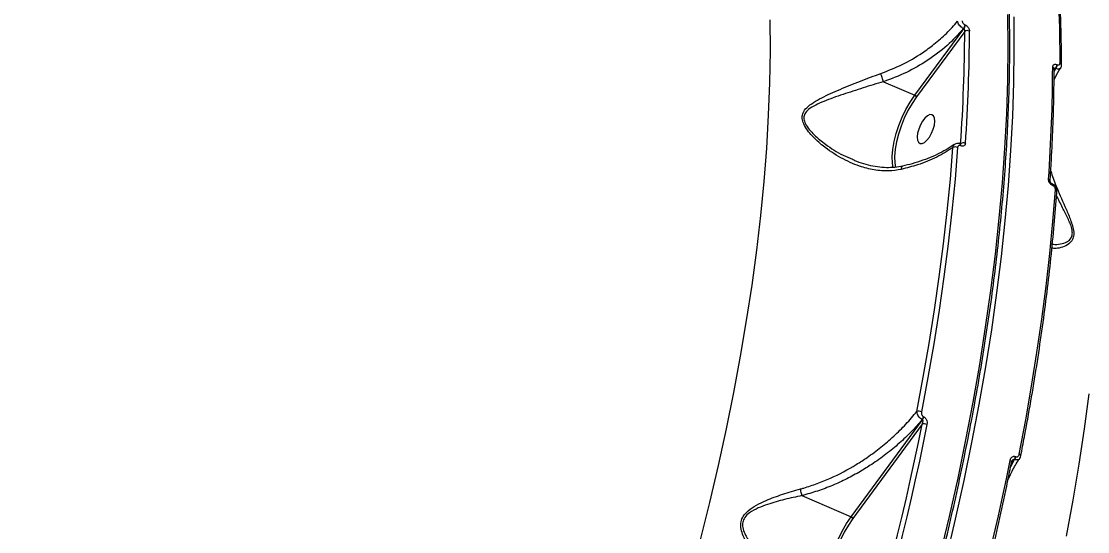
# Model space of a CAD drawing. Header units: millimetres. Extents: x -6104 to 7803, y -6013 to 4803.
# Drawn here: x 1229.8 to 1536.8, y -1919.5 to -1772.4 of the extents above; entities that cross this region are included whole.
import ezdxf

# ---------------------------------------------------------------- set-up
doc = ezdxf.new("R2010")
doc.units = ezdxf.units.MM
for name, color, linetype in [('DIKOM_ОБЪЕКТ', 7, 'Continuous'), ('DIKOM_РАЗМЕР_ЗОНА', 7, 'Continuous'), ('DIKOM_РАЗМЕР_ОБЪЕКТА', 7, 'Continuous')]:
    doc.layers.add(name, color=color, linetype=linetype)
doc.styles.add('style1', font='arial.ttf', dxfattribs={"width": 0.8})
doc.dimstyles.new('1-50', dxfattribs={"dimtxt": 300, "dimasz": 200, "dimexe": 100, "dimexo": 0, "dimgap": 100, "dimtad": 1, "dimtxsty": 'style1', "dimcen": 200, "dimclrd": 7, "dimclre": 7, "dimclrt": 7, "dimadec": 1, "dimazin": 2, "dimtfac": 1, "dimtmove": 0, "dimatfit": 2, "dimfxl": 0, "dimlwd": 25, "dimlwe": 18, "dimarcsym": 0})

# ---------------------------------------------------------------- blocks, each defined once
blk = doc.blocks.new('*D10')
at = {"layer": 'Defpoints', "color": 0, "transparency": 16777216}
for p in [(-4094.65, -224.49), (3111.63, -1726.03), (3111.63, -4948.58)]:
    blk.add_point(p, dxfattribs=at)
at = {"layer": 'DIKOM_РАЗМЕР_ОБЪЕКТА', "color": 7, "lineweight": 18, "transparency": 16777216}
for p, q in [((-4094.65, -224.49), (-4094.65, -5048.58)), ((3111.63, -1726.03), (3111.63, -5048.58))]:
    blk.add_line(p, q, dxfattribs=at)
at = {"layer": 'DIKOM_РАЗМЕР_ОБЪЕКТА', "color": 7, "lineweight": 25, "transparency": 16777216}
blk.add_line((-3894.65, -4948.58), (2911.63, -4948.58), dxfattribs=at)
at = {"layer": 'DIKOM_РАЗМЕР_ОБЪЕКТА', "color": 7, "transparency": 16777216}
for points in [[(-3894.65, -4915.24), (-3894.65, -4981.91), (-4094.65, -4948.58)], [(2911.63, -4915.24), (2911.63, -4981.91), (3111.63, -4948.58)]]:
    blk.add_solid(points, dxfattribs=at)
at = {"layer": 'DIKOM_РАЗМЕР_ОБЪЕКТА', "color": 7, "transparency": 16777216, "insert": (-134.24, -4695.4), "char_height": 300, "attachment_point": 5, "style": 'style1'}
blk.add_mtext('7200', dxfattribs=at)
blk = doc.blocks.new('*D12')
at = {"layer": 'Defpoints', "color": 0, "transparency": 16777216}
for p in [(-6103.62, -69.94), (4675.35, -1132.87), (4675.35, -5913.06)]:
    blk.add_point(p, dxfattribs=at)
at = {"layer": 'DIKOM_РАЗМЕР_ЗОНА', "color": 7, "lineweight": 18, "transparency": 16777216}
for p, q in [((-6103.62, -69.94), (-6103.62, -6013.06)), ((4675.35, -1132.87), (4675.35, -6013.06))]:
    blk.add_line(p, q, dxfattribs=at)
at = {"layer": 'DIKOM_РАЗМЕР_ЗОНА', "color": 7, "lineweight": 25, "transparency": 16777216}
blk.add_line((-5903.62, -5913.06), (4475.35, -5913.06), dxfattribs=at)
at = {"layer": 'DIKOM_РАЗМЕР_ЗОНА', "color": 7, "transparency": 16777216}
for points in [[(-5903.62, -5879.73), (-5903.62, -5946.4), (-6103.62, -5913.06)], [(4475.35, -5879.73), (4475.35, -5946.4), (4675.35, -5913.06)]]:
    blk.add_solid(points, dxfattribs=at)
at = {"layer": 'DIKOM_РАЗМЕР_ЗОНА', "color": 7, "transparency": 16777216, "insert": (271.51, -5659.89), "char_height": 300, "attachment_point": 5, "style": 'style1'}
blk.add_mtext('10800', dxfattribs=at)

msp = doc.modelspace()

# ---------------------------------------------------------------- linework, layer by layer
at = {"layer": 'DIKOM_ОБЪЕКТ', "color": 7, "linetype": 'Continuous', "lineweight": 15}
for p, q in [((1501.475, -1773.422), (1501.541, -1773.451)), ((1487.013, -1793.723), (1501.146, -1774.555)), ((1501.388, -1775.371), (1487.511, -1794.192)), ((1501.146, -1774.555), (1501.08, -1774.527)), ((1527.136, -1786.955), (1527.621, -1786.021)), ((1527.556, -1785.993), (1527.141, -1786.555)), ((1527.148, -1786.107), (1527.148, -1786.082)), ((1527.621, -1786.021), (1527.556, -1785.993)), ((1527.951, -1784.888), (1528.017, -1784.917)), ((1478.027, -1789.831), (1487.013, -1793.723)), ((1500.108, -1807.816), (1500.063, -1807.797)), ((1500.064, -1807.797), (1500.21, -1807.678)), ((1500.273, -1808.294), (1500.227, -1808.275)), ((1469.064, -1812.154), (1469.306, -1812.258)), ((1526.564, -1819.274), (1526.518, -1819.254)), ((1526.728, -1819.752), (1526.682, -1819.732)), ((1468.695, -1915.244), (1489.243, -1887.251)), ((1489.243, -1887.251), (1489.158, -1887.214)), ((1489.522, -1886.381), (1489.608, -1886.418)), ((1489.154, -1888.52), (1469.193, -1915.713)), ((1514.636, -1900.705), (1515.738, -1898.725)), ((1515.653, -1898.688), (1514.814, -1899.832)), ((1515.738, -1898.725), (1515.653, -1898.688)), ((1516.018, -1897.856), (1516.103, -1897.893)), ((1454.533, -1909.111), (1468.695, -1915.244))]:
    msp.add_line(p, q, dxfattribs=at)
at = {"layer": 'DIKOM_ОБЪЕКТ', "color": 7, "linetype": 'Continuous', "lineweight": 15, "flags": 128}
for points in [[(1494.356, -1926.316), (1497.002, -1915.157), (1499.462, -1904.068), (1501.735, -1893.058), (1503.818, -1882.137), (1505.709, -1871.314), (1507.408, -1860.598), (1508.913, -1849.998), (1510.222, -1839.522), (1511.334, -1829.181), (1512.249, -1818.982), (1512.966, -1808.933), (1513.483, -1799.045), (1513.801, -1789.324), (1513.92, -1779.779), (1513.839, -1770.418)], [(1515.489, -1771.133), (1515.57, -1780.494), (1515.452, -1790.039), (1515.134, -1799.76), (1514.616, -1809.648), (1513.9, -1819.696), (1512.985, -1829.896), (1511.872, -1840.237), (1510.563, -1850.713), (1509.059, -1861.313), (1507.36, -1872.029), (1505.468, -1882.852), (1503.385, -1893.773), (1501.113, -1904.783), (1498.653, -1915.872), (1496.007, -1927.031)], [(1425.312, -1921.839), (1427.997, -1911.12), (1430.498, -1900.463), (1432.812, -1889.878), (1434.937, -1879.375), (1436.872, -1868.964), (1438.613, -1858.654), (1440.161, -1848.455), (1441.512, -1838.377), (1442.667, -1828.428), (1443.623, -1818.619), (1444.381, -1808.958), (1444.939, -1799.453), (1445.296, -1790.115), (1445.454, -1780.952), (1445.41, -1771.972)], [(1480.762, -1814.646), (1480.568, -1813.309), (1480.515, -1811.405), (1480.68, -1809.312), (1481.059, -1807.079), (1481.643, -1804.757), (1482.419, -1802.401), (1483.367, -1800.066), (1484.467, -1797.806), (1485.692, -1795.676), (1487.013, -1793.723)], [(1487.511, -1794.192), (1486.23, -1796.085), (1485.042, -1798.151), (1483.976, -1800.342), (1483.056, -1802.607), (1482.304, -1804.891), (1481.738, -1807.143), (1481.37, -1809.308), (1481.21, -1811.338), (1481.261, -1813.184), (1481.453, -1814.5)], [(1490.525, -1806.674), (1491.225, -1805.775), (1491.845, -1804.691), (1492.334, -1803.508), (1492.654, -1802.323), (1492.778, -1801.231), (1492.696, -1800.322), (1492.415, -1799.668), (1491.958, -1799.323), (1491.361, -1799.314), (1490.673, -1799.643), (1489.95, -1800.283), (1489.251, -1801.181), (1488.631, -1802.266), (1488.142, -1803.449), (1487.822, -1804.634), (1487.698, -1805.726), (1487.78, -1806.635), (1488.061, -1807.289), (1488.518, -1807.634), (1489.115, -1807.642), (1489.802, -1807.314), (1490.525, -1806.674)], [(1487.621, -1884.857), (1489.471, -1875.02), (1491.165, -1865.264), (1492.702, -1855.596), (1494.081, -1846.021), (1495.301, -1836.547), (1496.36, -1827.18), (1497.258, -1817.927), (1497.995, -1808.794)], [(1499.339, -1808.745), (1498.6, -1817.898), (1497.7, -1827.172), (1496.638, -1836.559), (1495.416, -1846.054), (1494.034, -1855.65), (1492.494, -1865.34), (1490.796, -1875.117), (1488.942, -1884.976)], [(1517.101, -1897.171), (1518.955, -1887.313), (1520.653, -1877.535), (1522.194, -1867.845), (1523.575, -1858.249), (1524.797, -1848.754), (1525.859, -1839.367), (1526.759, -1830.093), (1527.498, -1820.94)], [(1537.165, -1879.802), (1535.814, -1889.881), (1534.266, -1900.079), (1532.525, -1910.389), (1530.59, -1920.801)], [(1479.381, -1931.216), (1480.752, -1925.826), (1482.08, -1920.449), (1483.367, -1915.086), (1484.61, -1909.738), (1485.811, -1904.406), (1486.969, -1899.092), (1488.083, -1893.796), (1489.154, -1888.52)], [(1490.514, -1888.628), (1489.441, -1893.917), (1488.324, -1899.225), (1487.164, -1904.552), (1485.96, -1909.896), (1484.714, -1915.257), (1483.424, -1920.632), (1482.093, -1926.023), (1480.719, -1931.426)], [(1517.545, -1897.619), (1517.547, -1897.563), (1517.519, -1897.483), (1517.458, -1897.401), (1517.365, -1897.319), (1517.245, -1897.242), (1517.101, -1897.171)], [(1504.652, -1941.791), (1506.026, -1936.388), (1507.358, -1930.998), (1508.648, -1925.622), (1509.894, -1920.261), (1511.098, -1914.917), (1512.258, -1909.59), (1513.375, -1904.282), (1514.448, -1898.993)], [(1514.894, -1899.438), (1514.897, -1899.401), (1514.875, -1899.319), (1514.817, -1899.233), (1514.723, -1899.149), (1514.599, -1899.067), (1514.448, -1898.993)], [(1462.725, -1937.212), (1462.519, -1936.499), (1462.25, -1934.83), (1462.198, -1932.927), (1462.363, -1930.834), (1462.742, -1928.6), (1463.326, -1926.278), (1464.101, -1923.922), (1465.05, -1921.587), (1466.149, -1919.328), (1467.374, -1917.197), (1468.695, -1915.244)], [(1469.193, -1915.713), (1467.912, -1917.606), (1466.724, -1919.672), (1465.658, -1921.863), (1464.738, -1924.127), (1463.986, -1926.412), (1463.42, -1928.663), (1463.053, -1930.829), (1462.892, -1932.859), (1462.943, -1934.704), (1463.204, -1936.323), (1463.668, -1937.677), (1463.716, -1937.778)]]:
    msp.add_lwpolyline(points, dxfattribs=at)
at = {"layer": 'DIKOM_ОБЪЕКТ', "color": 7, "linetype": 'Continuous', "lineweight": 15}
for centre, radius, start, end in [((1181.487, -1782.515), 347.343, 359.67705, 10.60488), ((1499.456, -1773.322), 2.022, 323.44202, 357.16886), ((1499.521, -1773.351), 2.023, 323.45151, 357.15937), ((1009.627, -1773.614), 491.764, 356.02807, 359.79525), ((1502.221, -1776.475), 1.383, 66.25671, 127.05861), ((1009.88, -1773.448), 492.901, 356.02784, 359.79531), ((1033.719, -1783.81), 492.996, 356.0282, 359.79495), ((1526.521, -1786.176), 0.631, 7.18353, 72.43018), ((1525.93, -1784.788), 2.023, 323.45977, 357.16207), ((1525.997, -1784.817), 2.022, 323.44202, 357.16886), ((1528.652, -1785.06), 0.612, 6.23421, 73.55994), ((1486.671, -1794.585), 0.927, 25.07208, 68.35997), ((1499.784, -1808.16), 0.458, 345.46984, 52.37507), ((1499.832, -1808.179), 0.455, 345.34437, 53.02471), ((1500.984, -1808.946), 1.486, 65.63232, 121.39036), ((1498.717, -1810.147), 1.534, 66.10152, 118.08576), ((1525.391, -1818.518), 0.578, 4.93176, 75.98405), ((1526.241, -1819.617), 0.456, 345.39392, 52.95856), ((1526.282, -1819.637), 0.46, 345.56376, 51.84687), ((1527.353, -1821.504), 0.583, 5.37238, 75.64912), ((1488.113, -1886.783), 1.988, 65.37037, 104.32378), ((1487.399, -1885.947), 2.167, 324.2392, 348.44782), ((1487.482, -1885.983), 2.17, 324.24998, 348.42328), ((1489.691, -1890.375), 1.932, 64.78273, 106.1612), ((1513.891, -1897.42), 2.171, 324.25996, 348.42706), ((1513.98, -1897.459), 2.167, 324.2392, 348.44782), ((1468.353, -1916.106), 0.928, 25.09428, 68.35232)]:
    msp.add_arc(centre, radius, start, end, dxfattribs=at)
for points, knots in [([(1418.82, -2128.463), (1419.733, -2126.681), (1422.379, -2121.51), (1426.676, -2112.88), (1431.672, -2102.55), (1436.551, -2092.141), (1441.31, -2081.662), (1445.945, -2071.12), (1450.454, -2060.524), (1454.832, -2049.88), (1459.076, -2039.199), (1463.183, -2028.486), (1467.151, -2017.751), (1470.976, -2007.001), (1474.655, -1996.245), (1478.185, -1985.49), (1481.564, -1974.746), (1484.79, -1964.018), (1487.859, -1953.317), (1490.77, -1942.649), (1493.52, -1932.023), (1496.107, -1921.447), (1498.53, -1910.929), (1500.786, -1900.476), (1502.874, -1890.097), (1504.792, -1879.799), (1506.538, -1869.59), (1508.112, -1859.478), (1509.512, -1849.47), (1510.738, -1839.573), (1511.787, -1829.796), (1512.66, -1820.144), (1513.355, -1810.627), (1513.872, -1801.25), (1514.211, -1792.022), (1514.372, -1782.947), (1514.353, -1774.035), (1514.156, -1765.29), (1513.78, -1756.72), (1513.225, -1748.332), (1512.492, -1740.13), (1511.581, -1732.123), (1510.493, -1724.315), (1509.229, -1716.712), (1507.789, -1709.32), (1506.174, -1702.145), (1504.386, -1695.193), (1502.425, -1688.468), (1500.294, -1681.975), (1497.993, -1675.721), (1495.525, -1669.709), (1492.891, -1663.944), (1490.092, -1658.431), (1487.132, -1653.173), (1484.012, -1648.177), (1480.737, -1643.441), (1477.301, -1638.986), (1474.213, -1635.322), (1472.211, -1633.256), (1471.461, -1632.483)], [0, 0, 0, 0, 0.0093747, 0.0271865, 0.0449986, 0.0628105, 0.0806223, 0.0984342, 0.1162462, 0.134058, 0.1518699, 0.1696819, 0.187494, 0.205306, 0.2231184, 0.2409307, 0.2587434, 0.2765562, 0.2943693, 0.3121826, 0.3299963, 0.3478102, 0.3656246, 0.3834392, 0.4012543, 0.4190699, 0.4368861, 0.4547028, 0.4725198, 0.4903376, 0.508156, 0.5259752, 0.5437951, 0.5616156, 0.579437, 0.5972593, 0.6150823, 0.6329064, 0.6507313, 0.668557, 0.6863837, 0.7042114, 0.7220398, 0.739869, 0.7576988, 0.7755291, 0.7933595, 0.8111899, 0.8290198, 0.8468486, 0.8646758, 0.8825006, 0.9003223, 0.9181399, 0.9359523, 0.9537585, 0.9715573, 0.9893478, 1, 1, 1, 1]), ([(1529.26, -1784.995), (1529.252, -1783.437), (1529.229, -1778.916), (1529.053, -1771.561), (1528.675, -1762.994), (1528.116, -1754.609), (1527.379, -1746.412), (1526.465, -1738.408), (1525.372, -1730.606), (1524.307, -1724.184), (1523.581, -1720.397), (1523.328, -1719.08)], [0, 0, 0, 0, 0.06527462, 0.18934096, 0.31341576, 0.43749704, 0.56158474, 0.68567809, 0.80977718, 0.93388178, 1, 1, 1, 1]), ([(1477.226, -1787.455), (1479.298, -1786.647), (1483.497, -1785.01), (1488.559, -1782.015), (1492.764, -1778.931), (1496.212, -1775.919), (1498.279, -1773.583), (1499.319, -1772.407)], [0, 0, 0, 0, 0.2398769, 0.4858741, 0.6394231, 0.8185504, 1, 1, 1, 1]), ([(1501.08, -1774.527), (1500.986, -1774.477), (1500.713, -1774.336), (1500.259, -1773.987), (1499.793, -1773.48), (1499.442, -1772.917), (1499.36, -1772.576), (1499.319, -1772.407)], [0, 0, 0, 0, 0.1131381, 0.3259355, 0.5479976, 0.7754291, 1, 1, 1, 1]), ([(1500.666, -1772.277), (1500.675, -1772.375), (1500.695, -1772.569), (1500.845, -1772.88), (1501.063, -1773.152), (1501.288, -1773.331), (1501.427, -1773.399), (1501.475, -1773.422)], [0, 0, 0, 0, 0.2288739, 0.4578726, 0.6785204, 0.8883685, 1, 1, 1, 1]), ([(1501.541, -1773.451), (1501.613, -1773.486), (1501.825, -1773.588), (1502.169, -1773.864), (1502.505, -1774.284), (1502.735, -1774.762), (1502.763, -1775.06), (1502.778, -1775.209)], [0, 0, 0, 0, 0.1083144, 0.3204553, 0.5430394, 0.7715747, 1, 1, 1, 1]), ([(1501.08, -1774.527), (1499.544, -1776.181), (1496.431, -1779.532), (1490.807, -1783.734), (1484.664, -1787.313), (1480.258, -1788.985), (1478.027, -1789.831)], [0, 0, 0, 0, 0.2516518, 0.5098591, 0.7518699, 1, 1, 1, 1]), ([(1501.388, -1775.371), (1501.403, -1775.295), (1501.433, -1775.147), (1501.411, -1774.921), (1501.345, -1774.74), (1501.268, -1774.64), (1501.204, -1774.586), (1501.169, -1774.567), (1501.146, -1774.555)], [0, 0, 0, 0, 0.2553769, 0.4989361, 0.7167525, 0.8616152, 0.9069393, 1, 1, 1, 1]), ([(1525.967, -1818.468), (1526.075, -1816.809), (1526.391, -1811.997), (1526.776, -1804.144), (1527.074, -1794.996), (1527.123, -1789.047), (1527.147, -1786.097)], [0, 0, 0, 0, 0.1498904, 0.4347614, 0.7196496, 1, 1, 1, 1]), ([(1526.712, -1785.574), (1526.72, -1785.47), (1526.74, -1785.235), (1526.908, -1784.961), (1527.188, -1784.792), (1527.548, -1784.752), (1527.816, -1784.843), (1527.951, -1784.888)], [0, 0, 0, 0, 0.1741716, 0.3895807, 0.5957878, 0.7978746, 1, 1, 1, 1]), ([(1527.107, -1789.304), (1527.229, -1789.039), (1527.767, -1787.861), (1528.477, -1786.725), (1529.028, -1785.844)], [0, 0, 0, 0, 0.2250308, 1, 1, 1, 1]), ([(1527.556, -1785.993), (1527.517, -1785.981), (1527.47, -1785.966), (1527.373, -1785.971), (1527.261, -1786.005), (1527.183, -1786.082), (1527.141, -1786.122)], [0, 0, 0, 0, 0.2531559, 0.3073401, 0.6350332, 1, 1, 1, 1]), ([(1529.003, -1785.83), (1528.981, -1785.877), (1528.907, -1786.033), (1528.611, -1786.157), (1528.161, -1786.192), (1527.801, -1786.078), (1527.621, -1786.021)], [0, 0, 0, 0, 0.126097, 0.4166747, 0.7080045, 1, 1, 1, 1]), ([(1528.017, -1784.917), (1528.105, -1784.947), (1528.283, -1785.007), (1528.519, -1784.982), (1528.701, -1784.87), (1528.807, -1784.692), (1528.819, -1784.541), (1528.825, -1784.473)], [0, 0, 0, 0, 0.2039602, 0.4080083, 0.6135471, 0.8265458, 1, 1, 1, 1]), ([(1529.005, -1785.828), (1529.05, -1785.766), (1529.2, -1785.563), (1529.273, -1785.258), (1529.249, -1785.038), (1529.244, -1784.994)], [0, 0, 0, 0, 0.2584026, 0.8494506, 1, 1, 1, 1]), ([(1483.124, -1815.092), (1481.918, -1815.288), (1479.331, -1815.709), (1475.263, -1815.33), (1470.603, -1814.124), (1465.599, -1811.848), (1461.035, -1808.804), (1457.903, -1805.984), (1456.066, -1803.808), (1455.014, -1802.113), (1454.636, -1800.834), (1454.581, -1799.759), (1454.82, -1798.609), (1455.954, -1797.134), (1457.834, -1795.759), (1460.988, -1794.009), (1465.469, -1791.993), (1470.287, -1790.033), (1474.264, -1788.51), (1476.235, -1787.808), (1477.226, -1787.455)], [0, 0, 0, 0, 0.0590553, 0.1267716, 0.1965282, 0.2899967, 0.3861928, 0.4527698, 0.4864313, 0.5209057, 0.5489127, 0.5542506, 0.5800464, 0.6152114, 0.6617348, 0.7094937, 0.8061407, 0.9056038, 0.9525532, 1, 1, 1, 1]), ([(1478.026, -1789.83), (1477.961, -1789.649), (1477.83, -1789.286), (1477.608, -1788.638), (1477.421, -1788.073), (1477.297, -1787.685), (1477.244, -1787.514), (1477.226, -1787.455)], [0, 0, 0, 0, 0.2487915, 0.4975694, 0.7463838, 0.9126811, 1, 1, 1, 1]), ([(1478.026, -1789.83), (1478.025, -1789.83), (1476.028, -1790.329), (1472.062, -1791.653), (1466.245, -1793.491), (1461.708, -1795.092), (1458.429, -1796.519), (1456.504, -1797.631), (1455.306, -1798.9), (1455.056, -1799.934), (1455.12, -1800.9), (1455.529, -1802.07), (1456.621, -1803.623), (1458.524, -1805.654), (1461.736, -1808.256), (1465.432, -1810.693), (1468.169, -1811.794), (1469.064, -1812.154)], [0, 0, 0, 0, 0.0000203, 0.1275427, 0.2584474, 0.3927635, 0.4544895, 0.5172414, 0.5615648, 0.5930666, 0.5995734, 0.6341747, 0.6774758, 0.7224956, 0.8114693, 0.9383227, 1, 1, 1, 1]), ([(1478.027, -1789.831), (1478.027, -1789.831), (1478.026, -1789.831), (1478.026, -1789.83), (1478.026, -1789.83), (1478.026, -1789.83)], [0, 0, 0, 0, 0.48252507, 0.86957864, 1, 1, 1, 1]), ([(1498.39, -1807.897), (1497.994, -1808.178), (1496.894, -1808.957), (1494.818, -1810.117), (1492.203, -1811.373), (1489.355, -1812.491), (1486.447, -1813.444), (1484.422, -1813.938), (1483.471, -1814.17)], [0, 0, 0, 0, 0.1023801, 0.2836579, 0.4664446, 0.6505977, 0.8357913, 1, 1, 1, 1]), ([(1497.995, -1808.794), (1498.026, -1808.622), (1498.089, -1808.279), (1498.269, -1807.996), (1498.41, -1807.935), (1498.411, -1807.934)], [0, 0, 0, 0, 0.4985711, 0.9967546, 1, 1, 1, 1]), ([(1500.065, -1807.798), (1500.064, -1807.798), (1499.869, -1807.676), (1499.428, -1807.621), (1498.853, -1807.663), (1498.565, -1807.854), (1498.447, -1807.934)], [0, 0, 0, 0, 0.00128714, 0.39429785, 0.74981067, 1, 1, 1, 1]), ([(1500.227, -1808.275), (1500.165, -1808.252), (1500.01, -1808.196), (1499.77, -1808.195), (1499.546, -1808.291), (1499.386, -1808.477), (1499.354, -1808.655), (1499.339, -1808.745)], [0, 0, 0, 0, 0.14221719, 0.35703367, 0.57152081, 0.78570979, 1, 1, 1, 1]), ([(1500.208, -1807.845), (1500.205, -1807.847), (1500.2, -1807.85), (1500.131, -1807.823), (1500.105, -1807.813)], [0, 0, 0, 0, 0.6275711, 1, 1, 1, 1]), ([(1500.152, -1807.831), (1500.159, -1807.824), (1500.194, -1807.785), (1500.203, -1807.726), (1500.21, -1807.678)], [0, 0, 0, 0, 0.1952497, 1, 1, 1, 1]), ([(1501.597, -1807.592), (1501.574, -1807.726), (1501.527, -1807.992), (1501.288, -1808.271), (1500.954, -1808.415), (1500.595, -1808.412), (1500.364, -1808.328), (1500.273, -1808.294)], [0, 0, 0, 0, 0.215022, 0.4299695, 0.6447037, 0.8591949, 1, 1, 1, 1]), ([(1497.995, -1808.794), (1496.502, -1809.738), (1493.476, -1811.653), (1488.353, -1813.728), (1484.702, -1814.681), (1483.124, -1815.092)], [0, 0, 0, 0, 0.3558584, 0.7214772, 1, 1, 1, 1]), ([(1483.473, -1814.152), (1483.3, -1814.198), (1482.377, -1814.444), (1480.614, -1814.604), (1478.173, -1814.625), (1475.607, -1814.331), (1472.969, -1813.727), (1470.834, -1813.049), (1469.617, -1812.504), (1469.269, -1812.348)], [0, 0, 0, 0, 0.0372311, 0.197557, 0.3672977, 0.5460358, 0.7321243, 0.9233803, 1, 1, 1, 1]), ([(1483.124, -1815.092), (1483.126, -1815.06), (1483.133, -1814.932), (1483.17, -1814.654), (1483.278, -1814.331), (1483.422, -1814.252), (1483.493, -1814.213)], [0, 0, 0, 0, 0.06709, 0.2626516, 0.6370305, 1, 1, 1, 1]), ([(1526.151, -1815.576), (1526.634, -1816.968), (1527.793, -1820.308), (1529.81, -1824.777), (1531.389, -1828.396), (1532.206, -1830.574), (1532.704, -1832.313), (1532.854, -1834.014), (1532.413, -1835.548), (1531.255, -1836.789), (1529.547, -1837.564), (1527.795, -1837.967), (1526.876, -1837.829), (1526.492, -1837.772)], [0, 0, 0, 0, 0.1288459, 0.3090033, 0.4030409, 0.450646, 0.4995448, 0.5545233, 0.6058151, 0.6830402, 0.7977664, 0.9154367, 1, 1, 1, 1]), ([(1526.682, -1819.732), (1526.592, -1819.687), (1526.363, -1819.572), (1526.025, -1819.273), (1525.731, -1818.856), (1525.543, -1818.393), (1525.535, -1818.103), (1525.531, -1817.958)], [0, 0, 0, 0, 0.14078609, 0.35531492, 0.57005348, 0.78499411, 1, 1, 1, 1]), ([(1526.517, -1819.251), (1526.485, -1819.236), (1526.416, -1819.205), (1526.281, -1819.099), (1526.152, -1818.956), (1526.047, -1818.79), (1525.983, -1818.628), (1525.964, -1818.51), (1525.967, -1818.485), (1525.968, -1818.475)], [0, 0, 0, 0, 0.1286893, 0.2794873, 0.4257481, 0.5816634, 0.7369721, 0.8920324, 1, 1, 1, 1]), ([(1527.915, -1821.446), (1527.925, -1821.379), (1527.964, -1821.104), (1527.828, -1820.579), (1527.476, -1819.945), (1527.014, -1819.477), (1526.665, -1819.345), (1526.555, -1819.303)], [0, 0, 0, 0, 0.0766418, 0.3163455, 0.5826625, 0.8680159, 1, 1, 1, 1]), ([(1527.498, -1820.94), (1527.495, -1820.843), (1527.49, -1820.649), (1527.366, -1820.339), (1527.169, -1820.061), (1526.943, -1819.86), (1526.789, -1819.782), (1526.728, -1819.752)], [0, 0, 0, 0, 0.2142946, 0.428377, 0.6428811, 0.8576725, 1, 1, 1, 1]), ([(1517.545, -1897.619), (1517.895, -1895.806), (1518.909, -1890.549), (1520.458, -1881.91), (1522.133, -1871.741), (1523.633, -1861.672), (1524.959, -1851.71), (1526.109, -1841.863), (1527.066, -1832.309), (1527.634, -1825.533), (1527.894, -1821.989), (1527.934, -1821.45)], [0, 0, 0, 0, 0.0688424, 0.199658, 0.330478, 0.4613039, 0.5921322, 0.7229664, 0.8538046, 0.9777661, 1, 1, 1, 1]), ([(1526.607, -1836.622), (1526.706, -1836.642), (1527.394, -1836.787), (1528.939, -1836.637), (1530.729, -1836.115), (1531.99, -1835.128), (1532.435, -1833.865), (1532.36, -1832.834), (1532.131, -1831.783), (1531.74, -1830.628), (1530.84, -1828.606), (1529.467, -1825.945), (1528.414, -1823.839), (1527.842, -1822.695)], [0, 0, 0, 0, 0.0269311, 0.1885678, 0.349554, 0.4522349, 0.5178131, 0.5729243, 0.5880373, 0.6520021, 0.7164087, 0.845907, 1, 1, 1, 1]), ([(1454.064, -1907.201), (1454.391, -1907.11), (1456.039, -1906.653), (1458.967, -1905.675), (1464.108, -1903.567), (1468.909, -1901.011), (1473.661, -1897.918), (1477.289, -1895.22), (1481.012, -1892.011), (1484.504, -1888.57), (1486.582, -1886.094), (1487.621, -1884.857)], [0, 0, 0, 0, 0.0242955, 0.1222465, 0.2202177, 0.4215162, 0.5118879, 0.6322338, 0.7525905, 0.8762947, 1, 1, 1, 1]), ([(1489.158, -1887.214), (1489.083, -1887.175), (1488.837, -1887.047), (1488.443, -1886.724), (1488.028, -1886.208), (1487.727, -1885.6), (1487.626, -1885.133), (1487.622, -1884.895), (1487.621, -1884.857)], [0, 0, 0, 0, 0.0891785, 0.2936551, 0.4896061, 0.7163786, 0.9545622, 1, 1, 1, 1]), ([(1489.158, -1887.214), (1488.125, -1888.39), (1486.06, -1890.743), (1482.553, -1894.073), (1478.753, -1897.23), (1474.981, -1899.927), (1471.199, -1902.285), (1467.449, -1904.325), (1463.325, -1906.22), (1459.02, -1907.872), (1456.027, -1908.696), (1454.531, -1909.109)], [0, 0, 0, 0, 0.118327, 0.2366542, 0.3581439, 0.4796266, 0.5712571, 0.6768294, 0.7823876, 0.8912056, 1, 1, 1, 1]), ([(1488.942, -1884.976), (1488.925, -1885.135), (1488.895, -1885.416), (1489, -1885.816), (1489.171, -1886.119), (1489.359, -1886.3), (1489.485, -1886.363), (1489.522, -1886.381)], [0, 0, 0, 0, 0.3025522, 0.5346571, 0.7254791, 0.9171254, 1, 1, 1, 1]), ([(1489.154, -1888.52), (1489.216, -1888.369), (1489.325, -1888.104), (1489.395, -1887.741), (1489.393, -1887.499), (1489.351, -1887.36), (1489.305, -1887.287), (1489.262, -1887.261), (1489.243, -1887.251)], [0, 0, 0, 0, 0.3509398, 0.6181869, 0.8028206, 0.8792556, 0.9491792, 1, 1, 1, 1]), ([(1489.608, -1886.418), (1489.665, -1886.447), (1489.863, -1886.545), (1490.159, -1886.835), (1490.429, -1887.326), (1490.588, -1887.953), (1490.54, -1888.389), (1490.514, -1888.628)], [0, 0, 0, 0, 0.07962625, 0.2756865, 0.47073228, 0.71053732, 1, 1, 1, 1]), ([(1516.103, -1897.893), (1516.182, -1897.918), (1516.341, -1897.968), (1516.576, -1897.923), (1516.79, -1897.794), (1516.975, -1897.564), (1517.066, -1897.336), (1517.096, -1897.192), (1517.101, -1897.171)], [0, 0, 0, 0, 0.1673331, 0.3344829, 0.509118, 0.7130649, 0.9577218, 1, 1, 1, 1]), ([(1505.109, -1942.188), (1505.585, -1940.326), (1506.965, -1934.926), (1509.126, -1926.026), (1511.534, -1915.514), (1513.439, -1906.656), (1514.515, -1901.317), (1514.894, -1899.438)], [0, 0, 0, 0, 0.1293242, 0.3750563, 0.6207971, 0.8665444, 1, 1, 1, 1]), ([(1513.85, -1904.573), (1514.175, -1903.871), (1515.034, -1902.018), (1516.184, -1899.953), (1517.082, -1898.625), (1517.24, -1898.391)], [0, 0, 0, 0, 0.3339971, 0.8822834, 1, 1, 1, 1]), ([(1514.448, -1898.993), (1514.455, -1898.962), (1514.503, -1898.736), (1514.65, -1898.375), (1514.948, -1898.013), (1515.285, -1897.813), (1515.649, -1897.742), (1515.895, -1897.818), (1516.018, -1897.856)], [0, 0, 0, 0, 0.0392326, 0.2872221, 0.4951841, 0.6710108, 0.8352904, 1, 1, 1, 1]), ([(1514.906, -1899.447), (1514.916, -1899.382), (1514.941, -1899.227), (1514.998, -1899.149), (1515.03, -1899.104)], [0, 0, 0, 0, 0.4195464, 1, 1, 1, 1]), ([(1515.653, -1898.688), (1515.63, -1898.682), (1515.586, -1898.669), (1515.479, -1898.686), (1515.334, -1898.766), (1515.171, -1898.914), (1515.078, -1899.042), (1515.032, -1899.104)], [0, 0, 0, 0, 0.0945297, 0.1878637, 0.4167417, 0.7140273, 1, 1, 1, 1]), ([(1517.235, -1898.386), (1517.159, -1898.487), (1517.006, -1898.688), (1516.642, -1898.838), (1516.213, -1898.873), (1515.897, -1898.775), (1515.738, -1898.725)], [0, 0, 0, 0, 0.2488936, 0.4983656, 0.7465158, 1, 1, 1, 1]), ([(1517.231, -1898.384), (1517.253, -1898.358), (1517.415, -1898.158), (1517.526, -1897.883), (1517.536, -1897.635), (1517.537, -1897.616)], [0, 0, 0, 0, 0.1238332, 0.9329781, 1, 1, 1, 1]), ([(1467.084, -1938.045), (1465.742, -1938.436), (1463.563, -1939.07), (1460.403, -1938.925), (1457.347, -1938.324), (1453.878, -1936.974), (1449.715, -1934.538), (1445.36, -1931.046), (1441.689, -1927.161), (1439.029, -1923.516), (1437.547, -1920.799), (1436.883, -1918.43), (1436.9, -1916.62), (1437.595, -1914.897), (1439.149, -1913.256), (1441.447, -1911.798), (1444.779, -1910.225), (1448.985, -1908.658), (1452.36, -1907.689), (1454.064, -1907.201)], [0, 0, 0, 0, 0.0742582, 0.1205073, 0.1678165, 0.2375797, 0.3094464, 0.4056703, 0.5047063, 0.5602496, 0.6168554, 0.648478, 0.6753878, 0.7024597, 0.7386871, 0.7871102, 0.8368188, 0.9176539, 1, 1, 1, 1]), ([(1454.533, -1909.111), (1452.859, -1909.471), (1449.485, -1910.197), (1445.292, -1911.392), (1441.92, -1912.647), (1439.626, -1913.819), (1438.048, -1915.229), (1437.374, -1916.775), (1437.425, -1918.43), (1438.194, -1920.595), (1439.79, -1923.105), (1442.58, -1926.469), (1446.419, -1930.163), (1450.888, -1933.375), (1453.934, -1935.254), (1455.304, -1935.762), (1455.378, -1935.79)], [0, 0, 0, 0, 0.1078198, 0.2173849, 0.2807171, 0.3450998, 0.390116, 0.4226921, 0.4552478, 0.4947592, 0.5669333, 0.6411609, 0.7698258, 0.9015447, 0.9946675, 1, 1, 1, 1]), ([(1454.531, -1909.109), (1454.488, -1908.921), (1454.402, -1908.545), (1454.253, -1907.936), (1454.138, -1907.486), (1454.081, -1907.268), (1454.064, -1907.201)], [0, 0, 0, 0, 0.3252342, 0.6505392, 0.8925829, 1, 1, 1, 1]), ([(1454.531, -1909.109), (1454.531, -1909.109), (1454.531, -1909.109), (1454.532, -1909.11), (1454.533, -1909.11), (1454.533, -1909.111)], [0, 0, 0, 0, 0.31540837, 0.67996888, 1, 1, 1, 1])]:
    msp.add_open_spline(points, degree=3, knots=knots, dxfattribs=at)

# ---------------------------------------------------------------- dimensions: what is measured, and where the dimension line sits
at = {"layer": 'DIKOM_РАЗМЕР_ЗОНА'}
dim = msp.add_linear_dim(base=(4675.352, -5913.064), p1=(-6103.623, -69.942), p2=(4675.352, -1132.872), text='10800', dimstyle='1-50', dxfattribs=at)
dim.commit()
dim.dimension.update_dxf_attribs({"geometry": '*D12', "text_midpoint": (271.508, -5913.064), "dimtype": 160})
at = {"layer": 'DIKOM_РАЗМЕР_ОБЪЕКТА'}
dim = msp.add_linear_dim(base=(3111.629, -4948.576), p1=(-4094.654, -224.488), p2=(3111.629, -1726.033), text='7200', dimstyle='1-50', dxfattribs=at)
dim.commit()
dim.dimension.update_dxf_attribs({"geometry": '*D10', "text_midpoint": (-134.242, -4948.576), "dimtype": 160})

doc.saveas('drawing.dxf')
